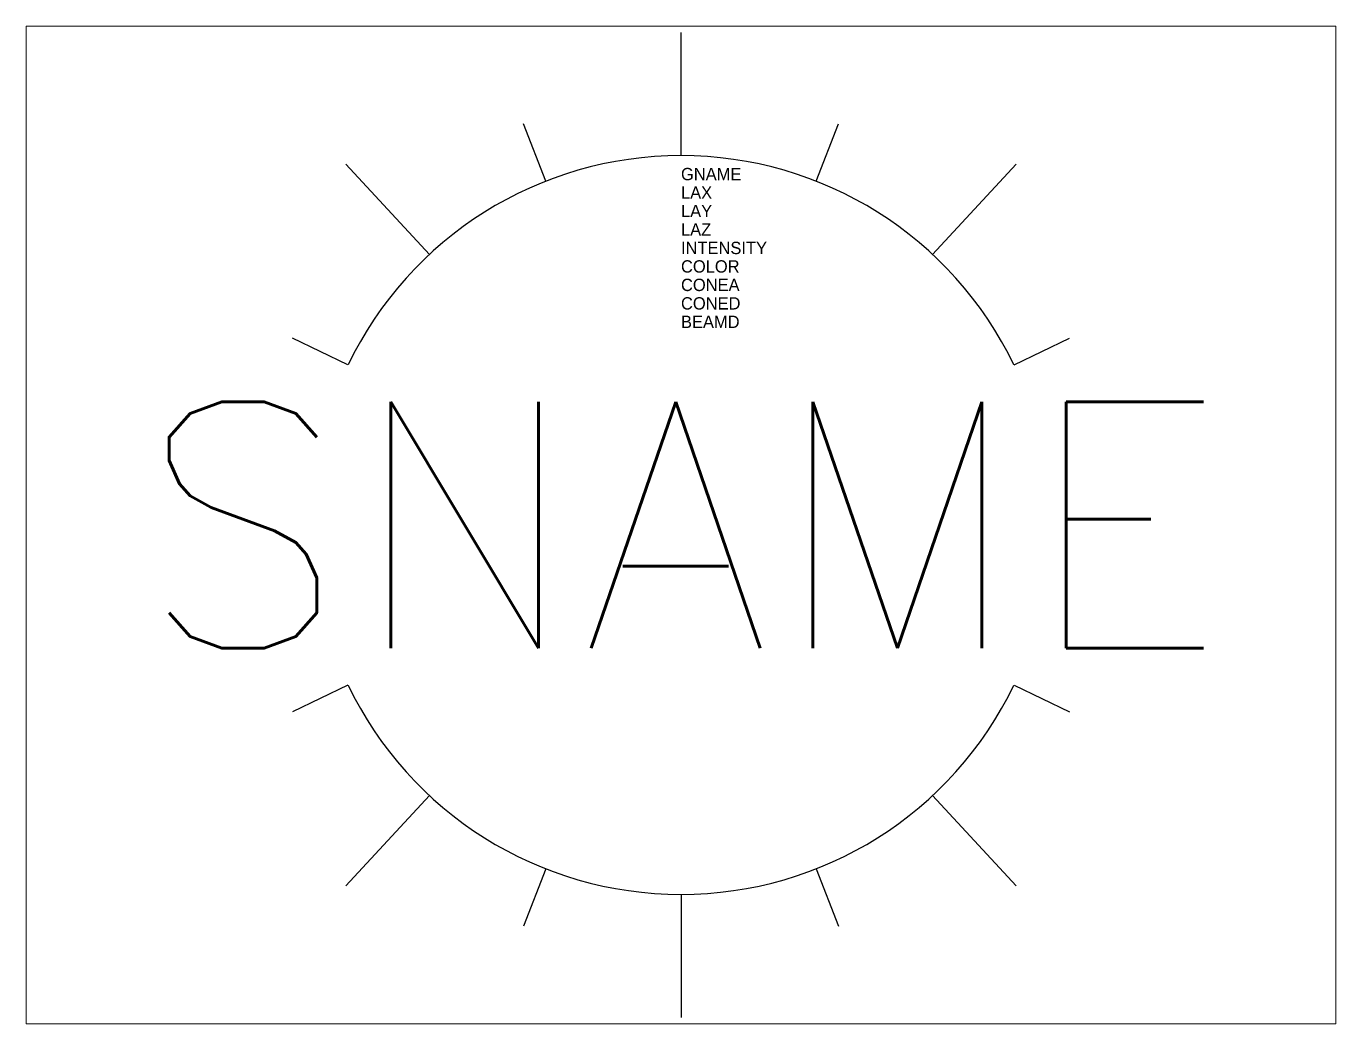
# Paper-space layout 'Layout1' of a CAD drawing. Extents: x 1.05 to 9.45, y 0.8 to 7.2.
# The model-space entities are those that its viewports show. They can reach past a viewport. Long polylines and large blocks are cut down to what shows.
import ezdxf
from ezdxf.enums import TextEntityAlignment as Align

# ---------------------------------------------------------------- set-up
doc = ezdxf.new("R2010")
doc.units = 0
doc.header["$MEASUREMENT"] = 0
doc.layers.add('ASHADE', color=7, linetype='Continuous')
doc.styles.add('ASHADE', font='simplex', dxfattribs={"height": 0.01})

msp = doc.modelspace()

# ---------------------------------------------------------------- linework, layer by layer
at = {"layer": 'ASHADE', "color": 7, "linetype": 'Continuous'}
for p, q in [((0, 0.3), (0, 0.4)), ((-0.1097, 0.2792), (-0.1279, 0.3258)), ((0.1097, 0.2792), (0.1279, 0.3258)), ((-0.2041, 0.2198), (-0.2722, 0.2931)), ((0.2041, 0.2198), (0.2722, 0.2931)), ((-0.2704, 0.13), (-0.3154, 0.1517)), ((0.2704, 0.13), (0.3154, 0.1517)), ((-0.2704, -0.13), (-0.3154, -0.1517)), ((0.2704, -0.13), (0.3154, -0.1517)), ((-0.2041, -0.2198), (-0.2722, -0.2931)), ((0.2041, -0.2198), (0.2722, -0.2931)), ((-0.1097, -0.2792), (-0.1279, -0.3258)), ((0.1097, -0.2792), (0.1279, -0.3258)), ((0, -0.3), (0, -0.4))]:
    msp.add_line(p, q, dxfattribs=at)
for start, end in [(25.6793, 154.3207), (205.6793, 334.3207)]:
    msp.add_arc((0, 0), 0.3, start, end, dxfattribs=at)

# ---------------------------------------------------------------- texts
at = {"layer": 'ASHADE', "color": 7, "linetype": 'Continuous', "flags": 1}
for tag, p, s in [('GNAME', (0, 0.28), ''), ('LAX', (0, 0.265), ''), ('LAY', (0, 0.25), ''), ('LAZ', (0, 0.235), ''), ('INTENSITY', (0, 0.22), '1'), ('COLOR', (0, 0.205), '1,1,1'), ('CONEA', (0, 0.19), '0'), ('CONED', (0, 0.175), '-1'), ('BEAMD', (0, 0.16), '-1')]:
    msp.add_attdef(tag, p, s, height=0.01, dxfattribs=at)
at = {"layer": 'ASHADE', "color": 1, "linetype": 'Continuous', "style": 'ASHADE'}
msp.add_attdef('SNAME', text='', height=0.2, dxfattribs=at).set_placement((0, -0.1), align=Align.CENTER)

psp = doc.layouts.get("Layout1")

# ---------------------------------------------------------------- viewports
at = {"layer": '0'}
psp.add_viewport(center=(5.25, 4), size=(8.4, 6.4), view_center_point=(0, 0), view_height=0.810191, dxfattribs=at)

doc.saveas('drawing.dxf')
